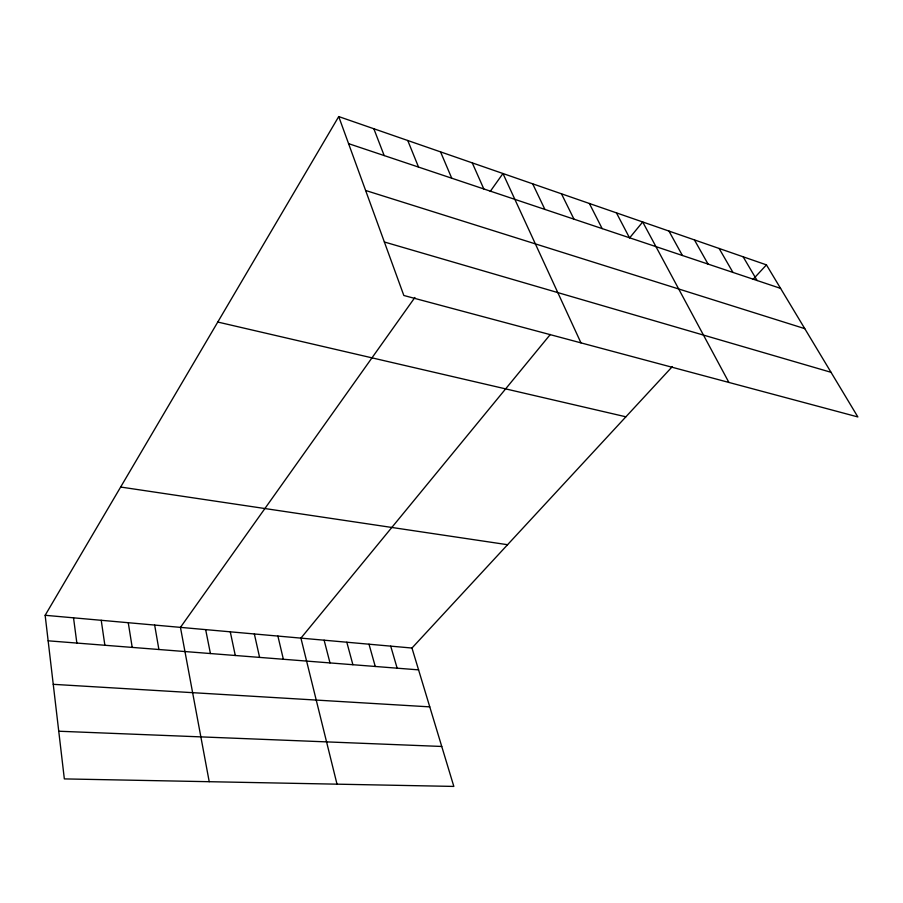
<?xml version="1.0" encoding="UTF-8"?>
<svg xmlns="http://www.w3.org/2000/svg" width="903" height="903" viewBox="0 0 903 903"><rect width="100%" height="100%" fill="white"/><g stroke="black" fill="none" stroke-linecap="round" stroke-linejoin="round"><path stroke-width="1.35" d="M672.385 366.55L411.971 648.038L453.837 786.423L64.339 778.905L45.15 615.293L338.727 116.577L766.444 264.872L857.85 416.938L403.833 295.484L338.727 116.577M414.883 297.471L180.453 627.371L209.214 781.693M490.205 191.47L502.96 173.523L580.956 342.869M550.333 334.449L300.925 638.128L337.011 784.165M629.775 237.703L642.699 221.969L728.902 382.443M753.091 279.309L766.444 264.872M58.751 731.227L441.748 746.465M53.243 684.327L429.772 706.868M48.141 640.814L418.574 669.868M45.15 615.293L411.971 648.038M120.652 487.033L507.554 544.712M217.781 322.044L625.892 416.802M384.373 241.993L831.008 372.296M365.625 190.477L804.776 328.647M348.581 143.645L780.587 288.384M743.135 256.791L757.12 280.528M719.127 248.472L732.954 272.435M694.418 239.905L708.065 264.094M668.954 231.066L682.408 255.493M616.444 212.871L629.47 237.76M589.377 203.48L602.154 228.606M561.474 193.806L573.981 219.169M532.68 183.828L544.893 209.417M472.269 162.879L483.816 188.953M440.551 151.885L451.726 178.207M407.761 140.518L418.529 167.078M373.842 128.757L384.17 155.564M390.717 646.142L397.151 668.197M369 644.2L375.264 666.482M346.808 642.225L352.892 664.721M324.121 640.193L330.001 662.926M277.898 636.073L283.361 659.269M254.353 633.974L259.601 657.407M230.276 631.818L235.288 655.499M205.658 629.617L210.422 653.546M154.661 625.068L158.894 649.505M128.26 622.709L132.21 647.417M101.226 620.293L104.872 645.273M73.527 617.821L76.857 643.071"/></g></svg>
